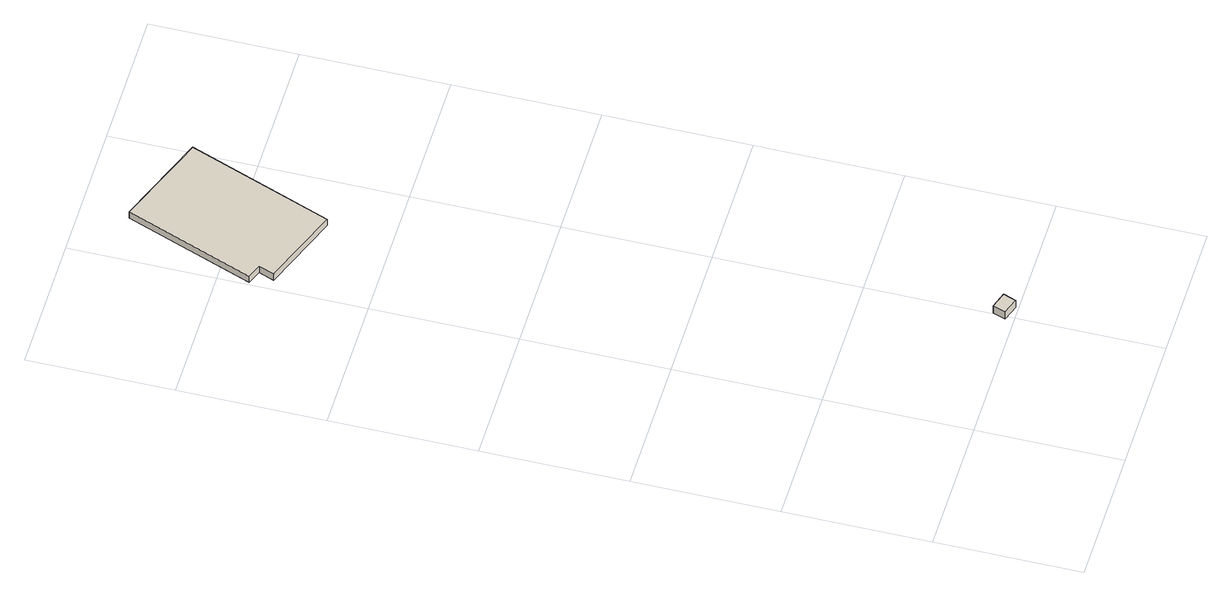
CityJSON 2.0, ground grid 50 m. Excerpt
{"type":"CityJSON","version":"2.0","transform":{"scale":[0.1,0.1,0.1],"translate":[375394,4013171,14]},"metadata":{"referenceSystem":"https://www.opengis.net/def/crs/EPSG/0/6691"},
"CityObjects":{
"building1":{"type":"Building","attributes":{"枝番":1,"利根川水系渡良瀬川洪水浸水想定区域（計画規模）.規模":"L1","利根川水系渡良瀬川洪水浸水想定区域（計画規模）.浸水ランク":"2","利根川水系渡良瀬川洪水浸水想定区域（計画規模）.浸水深":1.77,"利根川水系渡良瀬川洪水浸水想定区域（計画規模）.継続時間":78.2,"利根川水系渡良瀬川洪水浸水想定区域（想定最大規模）.規模":"L2","利根川水系渡良瀬川洪水浸水想定区域（想定最大規模）.浸水ランク":"3","利根川水系渡良瀬川洪水浸水想定区域（想定最大規模）.浸水深":3.11,"利根川水系渡良瀬川洪水浸水想定区域（想定最大規模）.継続時間":293.4,"利根川水系矢場川洪水浸水想定区域（想定最大規模）.規模":"L2","利根川水系矢場川洪水浸水想定区域（想定最大規模）.浸水ランク":"1","利根川水系矢場川洪水浸水想定区域（想定最大規模）.浸水深":0.16,"利根川水系矢場川洪水浸水想定区域（想定最大規模）.継続時間":10.5,"利根川水系多々良川洪水浸水想定区域（想定最大規模）.規模":"L2","利根川水系多々良川洪水浸水想定区域（想定最大規模）.浸水ランク":"1","利根川水系多々良川洪水浸水想定区域（想定最大規模）.浸水深":0.05,"利根川水系利根川洪水浸水想定区域（計画規模）.規模":"L1","利根川水系利根川洪水浸水想定区域（計画規模）.浸水ランク":"3","利根川水系利根川洪水浸水想定区域（計画規模）.浸水深":4.1,"利根川水系利根川洪水浸水想定区域（想定最大規模）.規模":"L2","利根川水系利根川洪水浸水想定区域（想定最大規模）.浸水ランク":"4","利根川水系利根川洪水浸水想定区域（想定最大規模）.浸水深":6.33,"利根川水系谷田川洪水浸水想定区域（想定最大規模）.規模":"L2","利根川水系谷田川洪水浸水想定区域（想定最大規模）.浸水ランク":"1","利根川水系谷田川洪水浸水想定区域（想定最大規模）.浸水深":0.006,"measuredHeight":3.5,"BuildingDetails.prefecture":"10","BuildingDetails.city":"10207"},"geometry":[{"type":"Solid","lod":"1","boundaries":[[[[0,1,2,3]],[[2,4,5,3]],[[1,6,4,2]],[[0,7,6,1]],[[3,5,7,0]],[[4,6,7,5]]]]}]},
"building2":{"type":"Building","attributes":{"枝番":1,"利根川水系渡良瀬川洪水浸水想定区域（計画規模）.規模":"L1","利根川水系渡良瀬川洪水浸水想定区域（計画規模）.浸水ランク":"2","利根川水系渡良瀬川洪水浸水想定区域（計画規模）.浸水深":1.27,"利根川水系渡良瀬川洪水浸水想定区域（計画規模）.継続時間":7,"利根川水系渡良瀬川洪水浸水想定区域（想定最大規模）.規模":"L2","利根川水系渡良瀬川洪水浸水想定区域（想定最大規模）.浸水ランク":"2","利根川水系渡良瀬川洪水浸水想定区域（想定最大規模）.浸水深":2.62,"利根川水系渡良瀬川洪水浸水想定区域（想定最大規模）.継続時間":195.1,"利根川水系利根川洪水浸水想定区域（計画規模）.規模":"L1","利根川水系利根川洪水浸水想定区域（計画規模）.浸水ランク":"3","利根川水系利根川洪水浸水想定区域（計画規模）.浸水深":3.6,"利根川水系利根川洪水浸水想定区域（想定最大規模）.規模":"L2","利根川水系利根川洪水浸水想定区域（想定最大規模）.浸水ランク":"4","利根川水系利根川洪水浸水想定区域（想定最大規模）.浸水深":5.83,"usage":"451","measuredHeight":3.1,"BuildingDetails.prefecture":"10","BuildingDetails.city":"10207","BuildingDetails.surveyYear":2016},"geometry":[{"type":"Solid","lod":"1","boundaries":[[[[8,9,10,11,12,13]],[[12,14,15,13]],[[11,16,14,12]],[[10,17,16,11]],[[9,18,17,10]],[[8,19,18,9]],[[13,15,19,8]],[[14,16,17,18,19,15]]]]}]}
},
"vertices":[
[490,29,5],[506,74,5],[564,55,5],[548,10,5],[564,55,38],[548,10,38],[506,74,38],[490,29,38],
[32,2322,14],[53,2375,14],[3,2394,14],[171,2837,14],[493,2714,14],[305,2219,14],[493,2714,44],[305,2219,44],[171,2837,44],[3,2394,44],[53,2375,44],[32,2322,44]
]}
